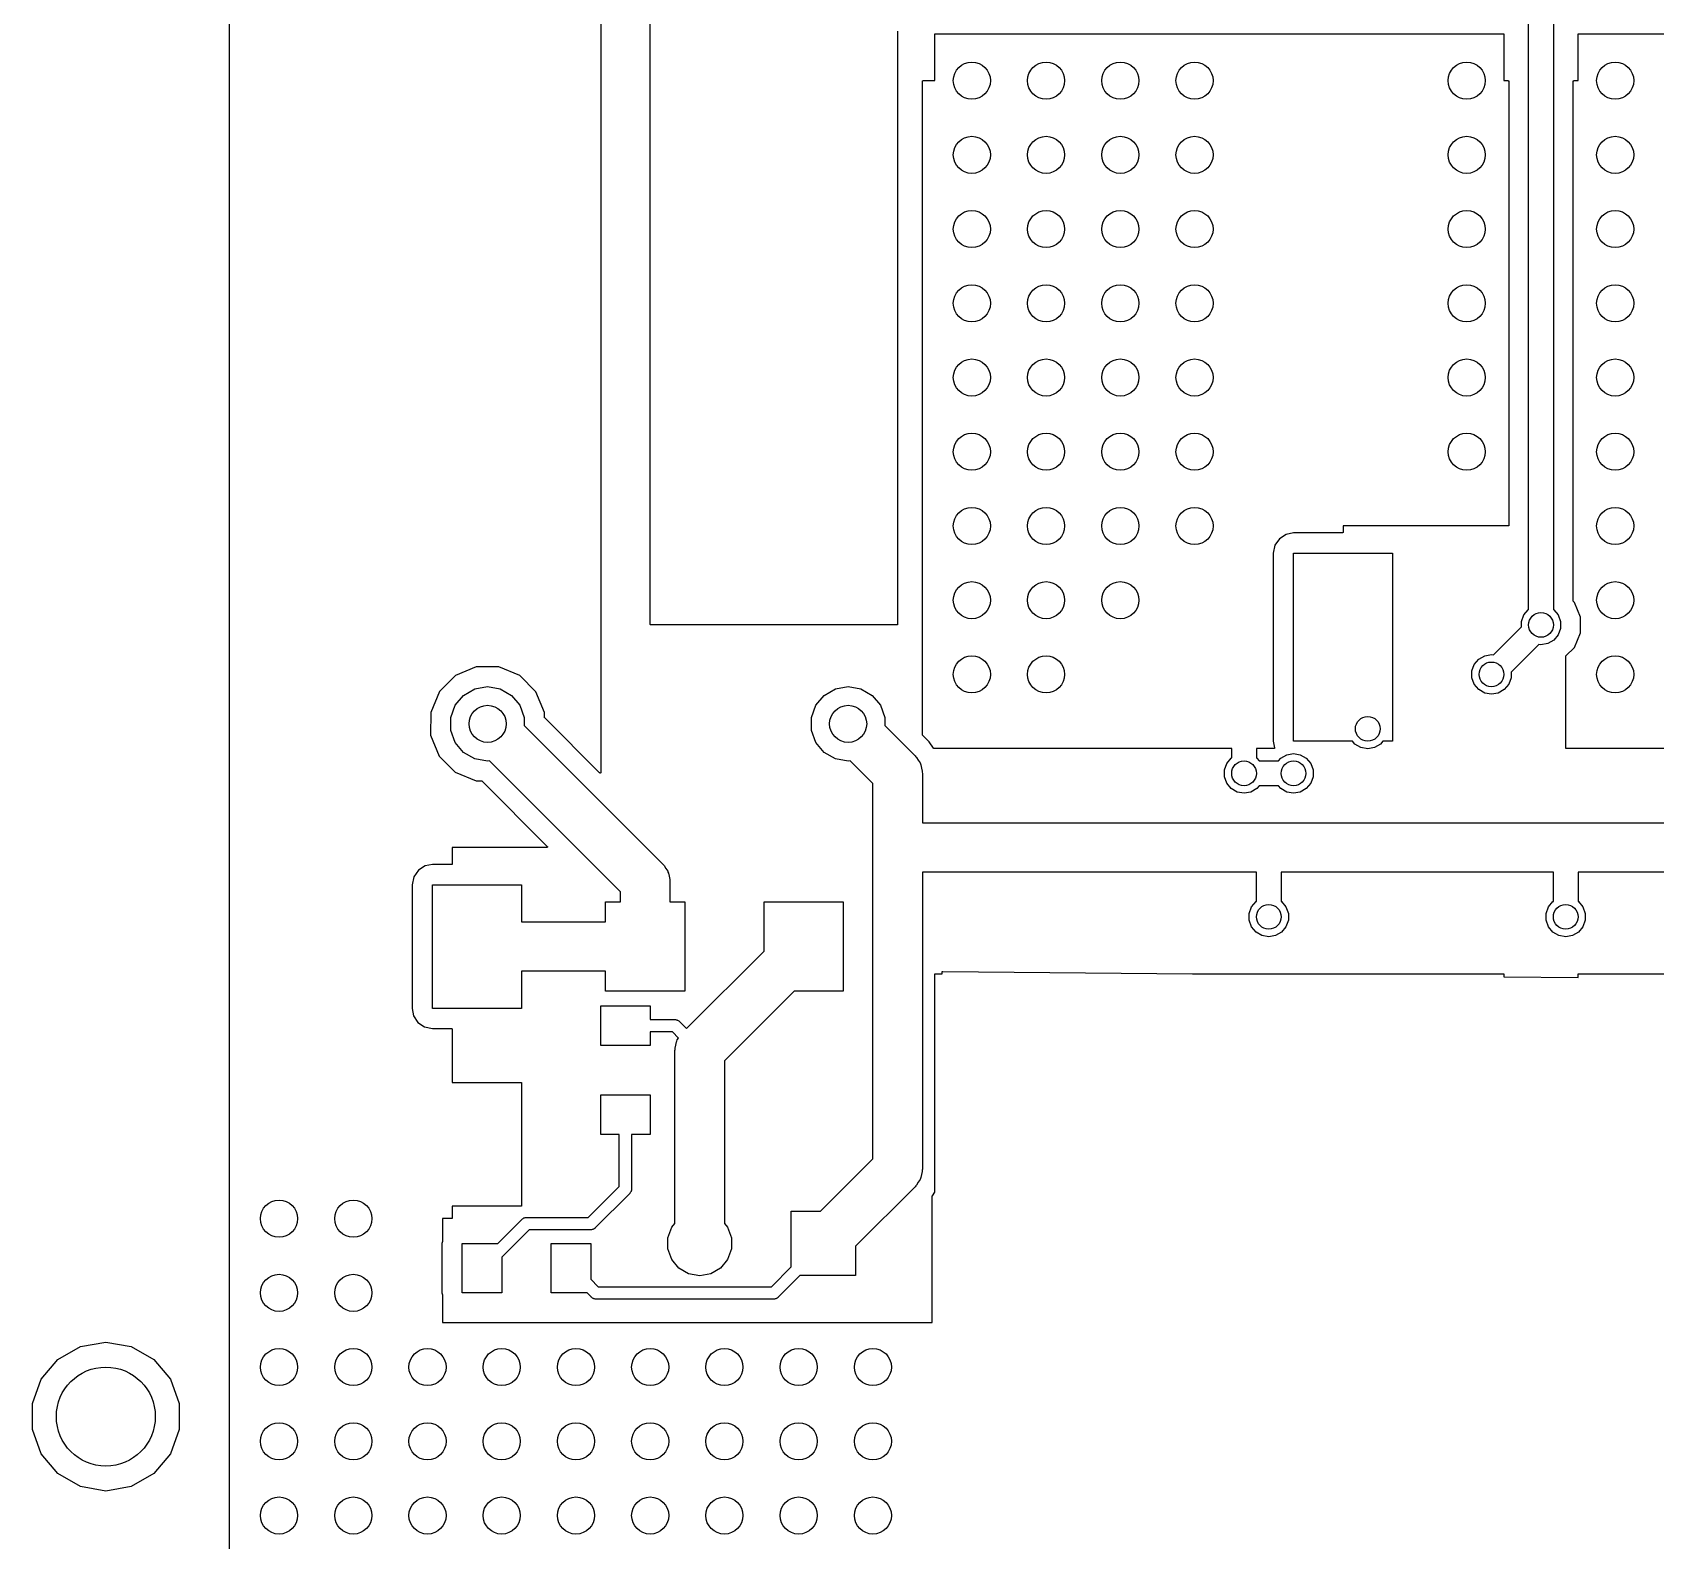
# Model space of a CAD drawing. Extents: x 0.3 to 75.7, y -92.7 to -2.
# Drawn here: x 0.52 to 33.32, y -57.51 to -27.03 of the extents above; entities that cross this region are included whole.
import ezdxf

# ---------------------------------------------------------------- set-up
doc = ezdxf.new("R2010")
doc.units = 0
doc.header["$MEASUREMENT"] = 0
doc.layers.add('BLACK', color=7, linetype='CONTINUOUS')

msp = doc.modelspace()

# ---------------------------------------------------------------- linework, layer by layer
at = {"layer": 'Black'}
for p, q in [((4.5, -57.987), (4.5, -21.5013)), ((12, -22.5013), (12, -41.9818)), ((13, -38.987), (13, -22.5054)), ((30.75, -38.6877), (30.75, -26.5)), ((31.25, -26.6036), (31.25, -38.6877)), ((18, -27.0013), (18, -38.987)), ((18.7494, -28), (18.7494, -27.0503)), ((18.7494, -27.0503), (30.2506, -27.0503)), ((30.2506, -27.0503), (30.2506, -28)), ((31.7494, -28), (31.7494, -27.0503)), ((31.7494, -27.0503), (43.2506, -27.0503)), ((18.5, -28.013), (18.5002, -28.0119)), ((18.5, -41.2218), (18.5, -28.013)), ((18.5002, -28.0107), (18.5006, -28.0097)), ((18.5002, -28.0119), (18.5002, -28.0107)), ((18.5006, -28.0097), (18.5008, -28.0086)), ((18.5008, -28.0086), (18.5014, -28.0076)), ((18.5014, -28.0076), (18.5017, -28.0065)), ((18.5017, -28.0065), (18.5025, -28.0056)), ((18.5025, -28.0056), (18.503, -28.0046)), ((18.503, -28.0046), (18.5039, -28.0039)), ((18.5039, -28.0039), (18.5046, -28.003)), ((18.5046, -28.003), (18.5056, -28.0025)), ((18.5056, -28.0025), (18.5065, -28.0017)), ((18.5065, -28.0017), (18.5076, -28.0014)), ((18.5076, -28.0014), (18.5086, -28.0008)), ((18.5086, -28.0008), (18.5097, -28.0006)), ((18.5097, -28.0006), (18.5107, -28.0002)), ((18.5107, -28.0002), (18.5119, -28.0002)), ((18.5119, -28.0002), (18.513, -28)), ((18.513, -28), (18.7494, -28)), ((30.2506, -28), (30.337, -28)), ((30.337, -28), (30.3381, -28.0002)), ((30.3381, -28.0002), (30.3393, -28.0002)), ((30.3393, -28.0002), (30.3403, -28.0006)), ((30.3403, -28.0006), (30.3414, -28.0008)), ((30.3414, -28.0008), (30.3424, -28.0014)), ((30.3424, -28.0014), (30.3435, -28.0017)), ((30.3435, -28.0017), (30.3444, -28.0025)), ((30.3444, -28.0025), (30.3454, -28.003)), ((30.3454, -28.003), (30.3461, -28.0039)), ((30.3461, -28.0039), (30.347, -28.0046)), ((30.347, -28.0046), (30.3475, -28.0056)), ((30.3475, -28.0056), (30.3483, -28.0065)), ((30.3483, -28.0065), (30.3486, -28.0076)), ((30.3486, -28.0076), (30.3492, -28.0086)), ((30.3492, -28.0086), (30.3494, -28.0097)), ((30.3494, -28.0097), (30.3498, -28.0107)), ((30.3498, -28.0107), (30.3498, -28.0119)), ((30.3498, -28.0119), (30.35, -28.013)), ((30.35, -28.013), (30.35, -36.987)), ((31.65, -28.013), (31.6502, -28.0119)), ((31.65, -38.5134), (31.65, -28.013)), ((31.6502, -28.0107), (31.6506, -28.0097)), ((31.6502, -28.0119), (31.6502, -28.0107)), ((31.6506, -28.0097), (31.6508, -28.0086)), ((31.6508, -28.0086), (31.6514, -28.0076)), ((31.6514, -28.0076), (31.6517, -28.0065)), ((31.6517, -28.0065), (31.6525, -28.0056)), ((31.6525, -28.0056), (31.653, -28.0046)), ((31.653, -28.0046), (31.6539, -28.0039)), ((31.6539, -28.0039), (31.6546, -28.003)), ((31.6546, -28.003), (31.6556, -28.0025)), ((31.6556, -28.0025), (31.6565, -28.0017)), ((31.6565, -28.0017), (31.6576, -28.0014)), ((31.6576, -28.0014), (31.6586, -28.0008)), ((31.6586, -28.0008), (31.6597, -28.0006)), ((31.6597, -28.0006), (31.6607, -28.0002)), ((31.6607, -28.0002), (31.6619, -28.0002)), ((31.6619, -28.0002), (31.663, -28)), ((31.663, -28), (31.7494, -28)), ((27.0002, -37.0002), (27, -37.0012)), ((27, -37.0012), (27, -37.1291)), ((27.0013, -37), (27.0002, -37.0002)), ((30.337, -37), (27.0013, -37)), ((30.3381, -36.9998), (30.337, -37)), ((30.3393, -36.9998), (30.3381, -36.9998)), ((30.3403, -36.9994), (30.3393, -36.9998)), ((30.3414, -36.9992), (30.3403, -36.9994)), ((30.3424, -36.9986), (30.3414, -36.9992)), ((30.3435, -36.9983), (30.3424, -36.9986)), ((30.3444, -36.9975), (30.3435, -36.9983)), ((30.3454, -36.997), (30.3444, -36.9975)), ((30.3461, -36.9961), (30.3454, -36.997)), ((30.347, -36.9954), (30.3461, -36.9961)), ((30.3475, -36.9944), (30.347, -36.9954)), ((30.3483, -36.9935), (30.3475, -36.9944)), ((30.3486, -36.9924), (30.3483, -36.9935)), ((30.3492, -36.9914), (30.3486, -36.9924)), ((30.3494, -36.9903), (30.3492, -36.9914)), ((30.3498, -36.9893), (30.3494, -36.9903)), ((30.35, -36.987), (30.3498, -36.9881)), ((30.3498, -36.9881), (30.3498, -36.9893)), ((25.7155, -37.2578), (25.6242, -37.3915)), ((25.8517, -37.1702), (25.7155, -37.2578)), ((26.0011, -37.1421), (25.8517, -37.1702)), ((26.987, -37.1421), (26.0011, -37.1421)), ((26.9881, -37.1419), (26.987, -37.1421)), ((26.9893, -37.1419), (26.9881, -37.1419)), ((26.9903, -37.1415), (26.9893, -37.1419)), ((26.9914, -37.1413), (26.9903, -37.1415)), ((26.9924, -37.1407), (26.9914, -37.1413)), ((26.9935, -37.1403), (26.9924, -37.1407)), ((26.9944, -37.1396), (26.9935, -37.1403)), ((26.9954, -37.139), (26.9944, -37.1396)), ((26.9961, -37.1382), (26.9954, -37.139)), ((26.997, -37.1374), (26.9961, -37.1382)), ((26.9975, -37.1365), (26.997, -37.1374)), ((26.9983, -37.1356), (26.9975, -37.1365)), ((26.9986, -37.1345), (26.9983, -37.1356)), ((26.9992, -37.1335), (26.9986, -37.1345)), ((26.9994, -37.1324), (26.9992, -37.1335)), ((26.9998, -37.1313), (26.9994, -37.1324)), ((27, -37.1291), (26.9998, -37.1302)), ((26.9998, -37.1302), (26.9998, -37.1313)), ((25.6242, -37.3915), (25.5918, -37.5515)), ((25.5918, -37.5515), (25.5918, -41.3488)), ((25.9999, -41.35), (25.9999, -37.5502)), ((25.9999, -37.5502), (27.9988, -37.5502)), ((27.9988, -37.5502), (27.9988, -41.35)), ((30.6523, -38.7992), (30.7419, -38.6924)), ((30.7419, -38.6924), (30.75, -38.6877)), ((31.25, -38.6877), (31.2581, -38.6924)), ((31.2581, -38.6924), (31.3477, -38.7992)), ((31.6501, -38.514), (31.65, -38.5134)), ((31.65, -38.5145), (31.6501, -38.514)), ((31.6505, -38.5162), (31.65, -38.5145)), ((31.6508, -38.5178), (31.6505, -38.5162)), ((31.6511, -38.5183), (31.6508, -38.5178)), ((31.6512, -38.5189), (31.6511, -38.5183)), ((31.6522, -38.5203), (31.6512, -38.5189)), ((31.653, -38.5218), (31.6522, -38.5203)), ((31.6535, -38.5221), (31.653, -38.5218)), ((31.6538, -38.5226), (31.6535, -38.5221)), ((31.6786, -38.5474), (31.6538, -38.5226)), ((31.8001, -38.8416), (31.6786, -38.5474)), ((13.0002, -38.9881), (13, -38.987)), ((13.0002, -38.9893), (13.0002, -38.9881)), ((13.0006, -38.9903), (13.0002, -38.9893)), ((13.0008, -38.9914), (13.0006, -38.9903)), ((13.0014, -38.9924), (13.0008, -38.9914)), ((13.0017, -38.9935), (13.0014, -38.9924)), ((13.0025, -38.9944), (13.0017, -38.9935)), ((13.003, -38.9954), (13.0025, -38.9944)), ((13.0039, -38.9961), (13.003, -38.9954)), ((13.0046, -38.997), (13.0039, -38.9961)), ((13.0056, -38.9975), (13.0046, -38.997)), ((13.0065, -38.9983), (13.0056, -38.9975)), ((13.0076, -38.9986), (13.0065, -38.9983)), ((13.0086, -38.9992), (13.0076, -38.9986)), ((13.0097, -38.9994), (13.0086, -38.9992)), ((13.0107, -38.9998), (13.0097, -38.9994)), ((13.0119, -38.9998), (13.0107, -38.9998)), ((13.013, -39), (13.0119, -38.9998)), ((17.987, -39), (13.013, -39)), ((17.9881, -38.9998), (17.987, -39)), ((17.9893, -38.9998), (17.9881, -38.9998)), ((17.9903, -38.9994), (17.9893, -38.9998)), ((17.9914, -38.9992), (17.9903, -38.9994)), ((17.9924, -38.9986), (17.9914, -38.9992)), ((17.9935, -38.9983), (17.9924, -38.9986)), ((17.9944, -38.9975), (17.9935, -38.9983)), ((17.9954, -38.997), (17.9944, -38.9975)), ((17.9961, -38.9961), (17.9954, -38.997)), ((17.997, -38.9954), (17.9961, -38.9961)), ((17.9975, -38.9944), (17.997, -38.9954)), ((17.9983, -38.9935), (17.9975, -38.9944)), ((17.9986, -38.9924), (17.9983, -38.9935)), ((17.9992, -38.9914), (17.9986, -38.9924)), ((17.9994, -38.9903), (17.9992, -38.9914)), ((17.9998, -38.9893), (17.9994, -38.9903)), ((18, -38.987), (17.9998, -38.9881)), ((17.9998, -38.9881), (17.9998, -38.9893)), ((30.6046, -38.9303), (30.6523, -38.7992)), ((30.6046, -39.0419), (30.6046, -38.9303)), ((31.3477, -38.7992), (31.3954, -38.9303)), ((31.3954, -38.9303), (31.3954, -39.0697)), ((31.7999, -39.1598), (31.8001, -38.8416)), ((30.0408, -39.6057), (30.6046, -39.0419)), ((31.2581, -39.3076), (31.1373, -39.3773)), ((31.3477, -39.2008), (31.2581, -39.3076)), ((31.3954, -39.0697), (31.3477, -39.2008)), ((31.6778, -39.4538), (31.7999, -39.1598)), ((29.7419, -39.6924), (29.8627, -39.6227)), ((29.8627, -39.6227), (30, -39.5985)), ((30, -39.5985), (30.0408, -39.6057)), ((30.9592, -39.3943), (30.3954, -39.9581)), ((31, -39.4015), (30.9592, -39.3943)), ((31.1373, -39.3773), (31, -39.4015)), ((31.5, -39.6355), (31.5005, -39.6339)), ((31.5001, -39.6361), (31.5, -39.6355)), ((31.5, -39.6366), (31.5001, -39.6361)), ((31.5, -41.487), (31.5, -39.6366)), ((31.5005, -39.6339), (31.5008, -39.6322)), ((31.5008, -39.6322), (31.5011, -39.6317)), ((31.5011, -39.6317), (31.5012, -39.6311)), ((31.5012, -39.6311), (31.5022, -39.6298)), ((31.5022, -39.6298), (31.503, -39.6283)), ((31.503, -39.6283), (31.5035, -39.6279)), ((31.5035, -39.6279), (31.5038, -39.6274)), ((31.5038, -39.6274), (31.6778, -39.4538)), ((9.48625, -39.8498), (9.06343, -40.0245)), ((9.94375, -39.8502), (9.48625, -39.8498)), ((10.3663, -40.0256), (9.94375, -39.8502)), ((29.6046, -39.9303), (29.6523, -39.7992)), ((29.6046, -40.0697), (29.6046, -39.9303)), ((29.6523, -39.7992), (29.7419, -39.6924)), ((30.3954, -39.9581), (30.3954, -40.0697)), ((9.06343, -40.0245), (8.73965, -40.3477)), ((9.23007, -40.4233), (9.4565, -40.2925)), ((9.4565, -40.2925), (9.714, -40.2471)), ((9.714, -40.2471), (9.97149, -40.2925)), ((9.97149, -40.2925), (10.1979, -40.4233)), ((10.6895, -40.3494), (10.3663, -40.0256)), ((16.5161, -40.4233), (16.7425, -40.2925)), ((16.7425, -40.2925), (17, -40.2471)), ((17, -40.2471), (17.2575, -40.2925)), ((17.2575, -40.2925), (17.4839, -40.4233)), ((29.6523, -40.2008), (29.6046, -40.0697)), ((29.7419, -40.3076), (29.6523, -40.2008)), ((29.8627, -40.3773), (29.7419, -40.3076)), ((30.2581, -40.3076), (30.1373, -40.3773)), ((30.3477, -40.2008), (30.2581, -40.3076)), ((30.3954, -40.0697), (30.3477, -40.2008)), ((8.73965, -40.3477), (8.5642, -40.7702)), ((8.97257, -40.8693), (9.062, -40.6236)), ((9.062, -40.6236), (9.23007, -40.4233)), ((10.1979, -40.4233), (10.366, -40.6236)), ((10.366, -40.6236), (10.4554, -40.8693)), ((10.8642, -40.7723), (10.6895, -40.3494)), ((16.2586, -40.8693), (16.348, -40.6236)), ((16.348, -40.6236), (16.5161, -40.4233)), ((17.4839, -40.4233), (17.652, -40.6236)), ((17.652, -40.6236), (17.7414, -40.8693)), ((30, -40.4015), (29.8627, -40.3773)), ((30.1373, -40.3773), (30, -40.4015)), ((8.5642, -40.7702), (8.5638, -41.2277)), ((8.97257, -41.1307), (8.97257, -40.8693)), ((10.4554, -40.8693), (10.4554, -41.0343)), ((10.8641, -40.8719), (10.8642, -40.7723)), ((10.8642, -40.8725), (10.8641, -40.8719)), ((10.8642, -40.8731), (10.8642, -40.8725)), ((10.8646, -40.8747), (10.8642, -40.8731)), ((10.8649, -40.8764), (10.8646, -40.8747)), ((10.8652, -40.8769), (10.8649, -40.8764)), ((10.8653, -40.8774), (10.8652, -40.8769)), ((10.8663, -40.8788), (10.8653, -40.8774)), ((10.8671, -40.8803), (10.8663, -40.8788)), ((10.8676, -40.8807), (10.8671, -40.8803)), ((10.8679, -40.8811), (10.8676, -40.8807)), ((11.9778, -41.991), (10.8679, -40.8811)), ((16.2586, -41.1307), (16.2586, -40.8693)), ((17.7414, -40.8693), (17.7414, -41.0343)), ((8.5638, -41.2277), (8.73851, -41.6506)), ((9.062, -41.3764), (8.97257, -41.1307)), ((10.4554, -41.0343), (13.2536, -43.8324)), ((16.348, -41.3764), (16.2586, -41.1307)), ((17.7414, -41.0343), (18.3536, -41.6464)), ((18.5001, -41.2224), (18.5, -41.2218)), ((18.5, -41.223), (18.5001, -41.2224)), ((18.5005, -41.2246), (18.5, -41.223)), ((18.5008, -41.2263), (18.5005, -41.2246)), ((18.5011, -41.2268), (18.5008, -41.2263)), ((18.5012, -41.2273), (18.5011, -41.2268)), ((18.5022, -41.2287), (18.5012, -41.2273)), ((18.503, -41.2302), (18.5022, -41.2287)), ((18.5035, -41.2305), (18.503, -41.2302)), ((18.5038, -41.231), (18.5035, -41.2305)), ((18.6355, -41.3627), (18.5038, -41.231)), ((8.73851, -41.6506), (9.06173, -41.9744)), ((9.23007, -41.5767), (9.062, -41.3764)), ((9.4565, -41.7075), (9.23007, -41.5767)), ((16.5161, -41.5767), (16.348, -41.3764)), ((16.7425, -41.7075), (16.5161, -41.5767)), ((18.3536, -41.6464), (18.3662, -41.6645)), ((18.7234, -41.4942), (18.6355, -41.3627)), ((18.7246, -41.4955), (18.7234, -41.4942)), ((18.7258, -41.497), (18.7246, -41.4955)), ((18.7262, -41.4972), (18.7258, -41.497)), ((18.7265, -41.4975), (18.7262, -41.4972)), ((18.7281, -41.4983), (18.7265, -41.4975)), ((18.7297, -41.4992), (18.7281, -41.4983)), ((18.7302, -41.4993), (18.7297, -41.4992)), ((18.7305, -41.4995), (18.7302, -41.4993)), ((18.7324, -41.4997), (18.7305, -41.4995)), ((18.7342, -41.5), (18.7324, -41.4997)), ((24.75, -41.5), (18.7342, -41.5)), ((24.75, -41.6877), (24.75, -41.5)), ((25.6046, -41.5), (25.25, -41.5)), ((25.25, -41.5), (25.25, -41.6877)), ((25.5918, -41.3488), (25.6173, -41.4846)), ((25.6047, -41.5), (25.6046, -41.5)), ((25.6046, -41.5), (25.6046, -41.5)), ((25.6069, -41.4996), (25.6047, -41.5)), ((25.609, -41.4992), (25.6069, -41.4996)), ((25.6091, -41.4992), (25.609, -41.4992)), ((25.611, -41.498), (25.6091, -41.4992)), ((25.6091, -41.4992), (25.6091, -41.4992)), ((25.6129, -41.497), (25.611, -41.498)), ((25.613, -41.4969), (25.6129, -41.497)), ((25.6144, -41.4952), (25.613, -41.4969)), ((25.613, -41.4969), (25.613, -41.4969)), ((25.6158, -41.4935), (25.6144, -41.4952)), ((25.6159, -41.4934), (25.6158, -41.4934)), ((25.6158, -41.4934), (25.6158, -41.4935)), ((25.6166, -41.4913), (25.6159, -41.4934)), ((25.6174, -41.4893), (25.6166, -41.4913)), ((25.6173, -41.4846), (25.6173, -41.4847)), ((25.6173, -41.4847), (25.6174, -41.4847)), ((25.6174, -41.4847), (25.6174, -41.4869)), ((25.6174, -41.4869), (25.6174, -41.4891)), ((25.6174, -41.4891), (25.6174, -41.4892)), ((25.6174, -41.4892), (25.6174, -41.4893)), ((25.7419, -41.6924), (25.8627, -41.6227)), ((25.8627, -41.6227), (26, -41.5985)), ((27.1936, -41.35), (25.9999, -41.35)), ((26, -41.5985), (26.1373, -41.6227)), ((26.1373, -41.6227), (26.2581, -41.6924)), ((27.2419, -41.4076), (27.1936, -41.35)), ((27.3627, -41.4773), (27.2419, -41.4076)), ((27.5, -41.5015), (27.3627, -41.4773)), ((27.6373, -41.4773), (27.5, -41.5015)), ((27.7581, -41.4076), (27.6373, -41.4773)), ((27.8064, -41.35), (27.7581, -41.4076)), ((27.9988, -41.35), (27.8064, -41.35)), ((31.5002, -41.4881), (31.5, -41.487)), ((31.5002, -41.4893), (31.5002, -41.4881)), ((31.5006, -41.4903), (31.5002, -41.4893)), ((31.5008, -41.4914), (31.5006, -41.4903)), ((31.5014, -41.4924), (31.5008, -41.4914)), ((31.5017, -41.4935), (31.5014, -41.4924)), ((31.5025, -41.4944), (31.5017, -41.4935)), ((31.503, -41.4954), (31.5025, -41.4944)), ((31.5039, -41.4961), (31.503, -41.4954)), ((31.5046, -41.497), (31.5039, -41.4961)), ((31.5056, -41.4975), (31.5046, -41.497)), ((31.5065, -41.4983), (31.5056, -41.4975)), ((31.5076, -41.4986), (31.5065, -41.4983)), ((31.5086, -41.4992), (31.5076, -41.4986)), ((31.5097, -41.4994), (31.5086, -41.4992)), ((31.5107, -41.4998), (31.5097, -41.4994)), ((31.5119, -41.4998), (31.5107, -41.4998)), ((31.513, -41.5), (31.5119, -41.4998)), ((37.75, -41.5), (31.513, -41.5)), ((9.06173, -41.9744), (9.48425, -42.1498)), ((9.714, -41.7529), (9.4565, -41.7075)), ((9.7529, -41.746), (9.714, -41.7529)), ((12.4, -44.3931), (9.7529, -41.746)), ((17, -41.7529), (16.7425, -41.7075)), ((17.0389, -41.746), (17, -41.7529)), ((17.5, -42.2071), (17.0389, -41.746)), ((18.3662, -41.6645), (18.383, -41.6786)), ((18.383, -41.6786), (18.4157, -41.7352)), ((18.4157, -41.7352), (18.4532, -41.7887)), ((18.4532, -41.7887), (18.4588, -41.8099)), ((18.4588, -41.8099), (18.4698, -41.829)), ((18.4698, -41.829), (18.4812, -41.8933)), ((18.4812, -41.8933), (18.4981, -41.9564)), ((18.4981, -41.9564), (18.4962, -41.9783)), ((18.4962, -41.9783), (18.5, -42)), ((24.6046, -41.9303), (24.6523, -41.7992)), ((24.6046, -42.0697), (24.6046, -41.9303)), ((24.6523, -41.7992), (24.7419, -41.6924)), ((24.7419, -41.6924), (24.75, -41.6877)), ((25.25, -41.6877), (25.2581, -41.6924)), ((25.2581, -41.6924), (25.3064, -41.75)), ((25.3064, -41.75), (25.6936, -41.75)), ((25.6936, -41.75), (25.7419, -41.6924)), ((26.2581, -41.6924), (26.3477, -41.7992)), ((26.3477, -41.7992), (26.3954, -41.9303)), ((26.3954, -41.9303), (26.3954, -42.0697)), ((9.48425, -42.1498), (9.58572, -42.1499)), ((9.58572, -42.1499), (9.58628, -42.15)), ((9.58628, -42.15), (9.58685, -42.1499)), ((9.58685, -42.1499), (9.5885, -42.1504)), ((9.5885, -42.1504), (9.59017, -42.1507)), ((9.59017, -42.1507), (9.59066, -42.151)), ((9.59066, -42.151), (9.59121, -42.1511)), ((9.59121, -42.1511), (9.5926, -42.1521)), ((9.5926, -42.1521), (9.59408, -42.1529)), ((9.59408, -42.1529), (9.59444, -42.1534)), ((9.59444, -42.1534), (9.5949, -42.1537)), ((9.5949, -42.1537), (10.919, -43.4778)), ((11.9792, -41.992), (11.9778, -41.991)), ((11.9805, -41.9931), (11.9792, -41.992)), ((11.981, -41.9933), (11.9805, -41.9931)), ((11.9815, -41.9936), (11.981, -41.9933)), ((11.9831, -41.994), (11.9815, -41.9936)), ((11.9847, -41.9946), (11.9831, -41.994)), ((11.9853, -41.9946), (11.9847, -41.9946)), ((11.9859, -41.9948), (11.9853, -41.9946)), ((11.9875, -41.9946), (11.9859, -41.9948)), ((11.9893, -41.9946), (11.9875, -41.9946)), ((11.9898, -41.9944), (11.9893, -41.9946)), ((11.9904, -41.9944), (11.9898, -41.9944)), ((11.9919, -41.9937), (11.9904, -41.9944)), ((11.9935, -41.9931), (11.9919, -41.9937)), ((11.9939, -41.9927), (11.9935, -41.9931)), ((11.9945, -41.9925), (11.9939, -41.9927)), ((11.9957, -41.9913), (11.9945, -41.9925)), ((11.997, -41.9902), (11.9957, -41.9913)), ((11.9972, -41.9897), (11.997, -41.9902)), ((11.9976, -41.9893), (11.9972, -41.9897)), ((11.9984, -41.9877), (11.9976, -41.9893)), ((11.9992, -41.9863), (11.9984, -41.9877)), ((11.9993, -41.9857), (11.9992, -41.9863)), ((11.9996, -41.9852), (11.9993, -41.9857)), ((11.9997, -41.9835), (11.9996, -41.9852)), ((12, -41.9818), (11.9997, -41.9835)), ((17.5, -43.5), (17.5, -42.2071)), ((18.5, -42), (18.5, -43)), ((24.6523, -42.2008), (24.6046, -42.0697)), ((24.7419, -42.3076), (24.6523, -42.2008)), ((24.8627, -42.3773), (24.7419, -42.3076)), ((25.2581, -42.3076), (25.1373, -42.3773)), ((25.3064, -42.25), (25.2581, -42.3076)), ((25.6936, -42.25), (25.3064, -42.25)), ((25.7419, -42.3076), (25.6936, -42.25)), ((25.8627, -42.3773), (25.7419, -42.3076)), ((26.2581, -42.3076), (26.1373, -42.3773)), ((26.3477, -42.2008), (26.2581, -42.3076)), ((26.3954, -42.0697), (26.3477, -42.2008)), ((25, -42.4015), (24.8627, -42.3773)), ((25.1373, -42.3773), (25, -42.4015)), ((26, -42.4015), (25.8627, -42.3773)), ((26.1373, -42.3773), (26, -42.4015)), ((18.5, -43), (25.5, -43)), ((25.5, -43), (31.5, -43)), ((31.5, -43), (38.5, -43)), ((9.00019, -43.5002), (9, -43.5012)), ((9, -43.5012), (9, -43.8302)), ((9.0013, -43.5), (9.00019, -43.5002)), ((10.9098, -43.5), (9.0013, -43.5)), ((10.9115, -43.4997), (10.9098, -43.5)), ((10.9132, -43.4996), (10.9115, -43.4997)), ((10.9137, -43.4993), (10.9132, -43.4996)), ((10.9143, -43.4992), (10.9137, -43.4993)), ((10.9157, -43.4984), (10.9143, -43.4992)), ((10.9173, -43.4976), (10.9157, -43.4984)), ((10.9177, -43.4972), (10.9173, -43.4976)), ((10.9182, -43.497), (10.9177, -43.4972)), ((10.9193, -43.4957), (10.9182, -43.497)), ((10.919, -43.4778), (10.92, -43.4792)), ((10.9205, -43.4945), (10.9193, -43.4957)), ((10.92, -43.4792), (10.9211, -43.4805)), ((10.9207, -43.4939), (10.9205, -43.4945)), ((10.9211, -43.4935), (10.9207, -43.4939)), ((10.9211, -43.4805), (10.9213, -43.481)), ((10.9217, -43.4919), (10.9211, -43.4935)), ((10.9213, -43.481), (10.9216, -43.4815)), ((10.9216, -43.4815), (10.922, -43.4831)), ((10.9224, -43.4904), (10.9217, -43.4919)), ((10.922, -43.4831), (10.9226, -43.4847)), ((10.9226, -43.4893), (10.9224, -43.4898)), ((10.9224, -43.4898), (10.9224, -43.4904)), ((10.9226, -43.4847), (10.9226, -43.4853)), ((10.9226, -43.4853), (10.9228, -43.4859)), ((10.9228, -43.4859), (10.9226, -43.4876)), ((10.9226, -43.4876), (10.9226, -43.4893)), ((17.5, -49.7929), (17.5, -43.5)), ((8.45142, -43.8714), (8.3152, -43.959)), ((8.60078, -43.8432), (8.45142, -43.8714)), ((8.987, -43.8432), (8.60078, -43.8432)), ((8.98812, -43.8431), (8.987, -43.8432)), ((8.98926, -43.8431), (8.98812, -43.8431)), ((8.99033, -43.8427), (8.98926, -43.8431)), ((8.99145, -43.8425), (8.99033, -43.8427)), ((8.99243, -43.8419), (8.99145, -43.8425)), ((8.9935, -43.8415), (8.99243, -43.8419)), ((8.99437, -43.8408), (8.9935, -43.8415)), ((8.99536, -43.8402), (8.99437, -43.8408)), ((8.99609, -43.8393), (8.99536, -43.8402)), ((8.99696, -43.8386), (8.99609, -43.8393)), ((8.99753, -43.8376), (8.99696, -43.8386)), ((8.99826, -43.8367), (8.99753, -43.8376)), ((8.99865, -43.8357), (8.99826, -43.8367)), ((8.99922, -43.8347), (8.99865, -43.8357)), ((8.99941, -43.8336), (8.99922, -43.8347)), ((8.9998, -43.8325), (8.99941, -43.8336)), ((9, -43.8302), (8.9998, -43.8314)), ((8.9998, -43.8314), (8.9998, -43.8325)), ((13.2536, -43.8324), (13.2662, -43.8505)), ((13.2662, -43.8505), (13.283, -43.8646)), ((13.283, -43.8646), (13.3157, -43.9212)), ((13.3157, -43.9212), (13.3532, -43.9747)), ((8.22387, -44.0927), (8.19148, -44.2526)), ((8.19148, -44.2526), (8.19148, -46.7495)), ((8.3152, -43.959), (8.22387, -44.0927)), ((8.59957, -46.7507), (8.59957, -44.2513)), ((8.59957, -44.2513), (10.4004, -44.2513)), ((10.4004, -44.2513), (10.4004, -45.001)), ((13.3532, -43.9747), (13.3588, -43.9959)), ((13.3588, -43.9959), (13.3698, -44.015)), ((13.3698, -44.015), (13.3812, -44.0793)), ((13.3812, -44.0793), (13.3981, -44.1424)), ((13.3981, -44.1424), (13.3962, -44.1643)), ((13.3962, -44.1643), (13.4, -44.186)), ((13.4, -44.186), (13.4, -44.6)), ((25.25, -44), (18.5, -44)), ((18.5, -44), (18.5, -50)), ((25.25, -44.5877), (25.25, -44)), ((31.25, -44), (25.75, -44)), ((25.75, -44), (25.75, -44.5877)), ((31.25, -44.5877), (31.25, -44)), ((38.25, -44), (31.75, -44)), ((31.75, -44), (31.75, -44.5877)), ((12.1, -45.001), (12.1, -44.6)), ((12.1, -44.6), (12.4, -44.6)), ((12.4, -44.6), (12.4, -44.3931)), ((13.4, -44.6), (13.7, -44.6)), ((13.7, -44.6), (13.7, -46.4)), ((15.3, -45.5929), (15.3, -44.6)), ((15.3, -44.6), (16.9, -44.6)), ((16.9, -44.6), (16.9, -46.4)), ((25.1523, -44.6992), (25.2419, -44.5924)), ((25.2419, -44.5924), (25.25, -44.5877)), ((25.75, -44.5877), (25.7581, -44.5924)), ((25.7581, -44.5924), (25.8477, -44.6992)), ((31.1523, -44.6992), (31.2419, -44.5924)), ((31.2419, -44.5924), (31.25, -44.5877)), ((31.75, -44.5877), (31.7581, -44.5924)), ((31.7581, -44.5924), (31.8477, -44.6992)), ((25.1046, -44.8303), (25.1523, -44.6992)), ((25.1046, -44.9697), (25.1046, -44.8303)), ((25.8477, -44.6992), (25.8954, -44.8303)), ((25.8954, -44.8303), (25.8954, -44.9697)), ((31.1046, -44.8303), (31.1523, -44.6992)), ((31.1046, -44.9697), (31.1046, -44.8303)), ((31.8477, -44.6992), (31.8954, -44.8303)), ((31.8954, -44.8303), (31.8954, -44.9697)), ((10.4004, -45.001), (12, -45.001)), ((12, -45.001), (12.1, -45.001)), ((25.1523, -45.1008), (25.1046, -44.9697)), ((25.2419, -45.2076), (25.1523, -45.1008)), ((25.3627, -45.2773), (25.2419, -45.2076)), ((25.7581, -45.2076), (25.6373, -45.2773)), ((25.8477, -45.1008), (25.7581, -45.2076)), ((25.8954, -44.9697), (25.8477, -45.1008)), ((31.1523, -45.1008), (31.1046, -44.9697)), ((31.2419, -45.2076), (31.1523, -45.1008)), ((31.3627, -45.2773), (31.2419, -45.2076)), ((31.7581, -45.2076), (31.6373, -45.2773)), ((31.8477, -45.1008), (31.7581, -45.2076)), ((31.8954, -44.9697), (31.8477, -45.1008)), ((25.5, -45.3015), (25.3627, -45.2773)), ((25.6373, -45.2773), (25.5, -45.3015)), ((31.5, -45.3015), (31.3627, -45.2773)), ((31.6373, -45.2773), (31.5, -45.3015)), ((13.7348, -47.1581), (15.3, -45.5929)), ((12, -46.001), (10.4004, -46.001)), ((10.4004, -46.001), (10.4004, -46.7507)), ((12.1, -46.001), (12, -46.001)), ((12.1, -46.4), (12.1, -46.001)), ((18.7494, -50.4668), (18.7494, -46.0503)), ((18.7494, -46.0503), (18.9, -46.0503)), ((18.9, -46.015), (18.9002, -46.0139)), ((18.9, -46.0503), (18.9, -46.015)), ((18.9002, -46.0127), (18.9006, -46.0116)), ((18.9002, -46.0139), (18.9002, -46.0127)), ((18.9006, -46.0116), (18.9008, -46.0106)), ((18.9008, -46.0106), (18.9014, -46.0095)), ((18.9014, -46.0095), (18.9018, -46.0084)), ((18.9018, -46.0084), (18.9025, -46.0076)), ((18.9025, -46.0076), (18.903, -46.0067)), ((18.903, -46.0067), (18.904, -46.0059)), ((18.904, -46.0059), (18.9047, -46.005)), ((18.9047, -46.005), (18.9057, -46.0045)), ((18.9057, -46.0045), (18.9065, -46.0038)), ((18.9065, -46.0038), (18.9076, -46.0034)), ((18.9076, -46.0034), (18.9087, -46.0028)), ((18.9087, -46.0028), (18.9097, -46.0026)), ((18.9097, -46.0026), (18.9107, -46.0022)), ((18.9107, -46.0022), (18.9119, -46.0022)), ((18.9119, -46.0022), (18.9131, -46.002)), ((18.9131, -46.002), (23.9604, -46.0503)), ((23.9604, -46.0503), (30.2506, -46.0503)), ((30.2506, -46.0503), (30.2506, -46.1104)), ((30.2506, -46.1104), (31.7494, -46.1248)), ((31.7494, -46.1248), (31.7494, -46.0503)), ((31.7494, -46.0503), (43.2506, -46.0503)), ((13.7, -46.4), (12.1, -46.4)), ((15.9071, -46.4), (14.5, -47.8071)), ((16.9, -46.4), (15.9071, -46.4)), ((8.19148, -46.7495), (8.21958, -46.8988)), ((8.21958, -46.8988), (8.30724, -47.0351)), ((10.4004, -46.7507), (8.59957, -46.7507)), ((12, -47.5), (12, -46.7)), ((12, -46.7), (13, -46.7)), ((13, -46.7), (13, -46.975)), ((8.30724, -47.0351), (8.4409, -47.1264)), ((8.4409, -47.1264), (8.60087, -47.1588)), ((8.60087, -47.1588), (8.987, -47.1588)), ((8.987, -47.1588), (8.98812, -47.159)), ((8.98812, -47.159), (8.98926, -47.159)), ((8.98926, -47.159), (8.99033, -47.1594)), ((8.99033, -47.1594), (8.99145, -47.1596)), ((8.99145, -47.1596), (8.99243, -47.1601)), ((8.99243, -47.1601), (8.9935, -47.1605)), ((8.9935, -47.1605), (8.99437, -47.1613)), ((8.99437, -47.1613), (8.99536, -47.1618)), ((8.99536, -47.1618), (8.99609, -47.1627)), ((8.99609, -47.1627), (8.99696, -47.1634)), ((8.99696, -47.1634), (8.99753, -47.1644)), ((8.99753, -47.1644), (8.99826, -47.1653)), ((8.99826, -47.1653), (8.99865, -47.1664)), ((8.99865, -47.1664), (8.99922, -47.1673)), ((8.99922, -47.1673), (8.99941, -47.1685)), ((8.99941, -47.1685), (8.9998, -47.1695)), ((8.9998, -47.1695), (8.9998, -47.1707)), ((8.9998, -47.1707), (9, -47.1718)), ((9, -47.1718), (9, -48.2493)), ((13, -46.975), (13.5, -46.975)), ((13.4482, -47.225), (13, -47.225)), ((13, -47.225), (13, -47.5)), ((13.5736, -47.3504), (13.4482, -47.225)), ((13.5, -46.975), (13.5054, -46.976)), ((13.5054, -46.976), (13.5109, -46.9755)), ((13.5109, -46.9755), (13.5267, -46.9797)), ((13.5267, -46.9797), (13.5428, -46.9825)), ((13.5428, -46.9825), (13.5475, -46.9853)), ((13.5475, -46.9853), (13.5528, -46.9867)), ((13.5528, -46.9867), (13.5662, -46.9961)), ((13.5662, -46.9961), (13.5803, -47.0042)), ((13.5803, -47.0042), (13.5839, -47.0085)), ((13.5839, -47.0085), (13.5884, -47.0116)), ((13.5884, -47.0116), (13.7348, -47.1581)), ((13, -47.5), (12, -47.5)), ((13.5019, -47.5564), (13.5188, -47.4933)), ((13.5038, -47.5783), (13.5019, -47.5564)), ((13.5188, -47.4933), (13.5302, -47.429)), ((13.5302, -47.429), (13.5412, -47.4099)), ((13.5412, -47.4099), (13.5468, -47.3887)), ((13.5468, -47.3887), (13.5736, -47.3504)), ((13.5, -47.6), (13.5038, -47.5783)), ((13.5, -51.0962), (13.5, -47.6)), ((14.5, -47.8071), (14.5, -51.0962)), ((9, -48.2493), (10.4004, -48.2493)), ((10.4004, -48.2493), (10.4004, -50.7487)), ((12, -49.3), (12, -48.5)), ((12, -48.5), (13, -48.5)), ((13, -48.5), (13, -49.3)), ((12.375, -49.3), (12, -49.3)), ((12.375, -50.3482), (12.375, -49.3)), ((13, -49.3), (12.625, -49.3)), ((12.625, -49.3), (12.625, -50.4)), ((16.4429, -50.85), (17.5, -49.7929)), ((18.4698, -50.171), (18.4588, -50.1901)), ((18.4812, -50.1067), (18.4698, -50.171)), ((18.4981, -50.0436), (18.4812, -50.1067)), ((18.5, -50), (18.4962, -50.0217)), ((18.4962, -50.0217), (18.4981, -50.0436)), ((11.7482, -50.975), (12.375, -50.3482)), ((12.5884, -50.4884), (11.8884, -51.1884)), ((12.5915, -50.4839), (12.5884, -50.4884)), ((12.5958, -50.4803), (12.5915, -50.4839)), ((12.6039, -50.4662), (12.5958, -50.4803)), ((12.6133, -50.4528), (12.6039, -50.4662)), ((12.6147, -50.4475), (12.6133, -50.4528)), ((12.6175, -50.4428), (12.6147, -50.4475)), ((12.6203, -50.4267), (12.6175, -50.4428)), ((12.6245, -50.4109), (12.6203, -50.4267)), ((12.625, -50.4), (12.624, -50.4054)), ((12.624, -50.4054), (12.6245, -50.4109)), ((18.3536, -50.3536), (17.15, -51.5571)), ((18.3662, -50.3355), (18.3536, -50.3536)), ((18.383, -50.3214), (18.3662, -50.3355)), ((18.4157, -50.2648), (18.383, -50.3214)), ((18.4532, -50.2113), (18.4157, -50.2648)), ((18.4588, -50.1901), (18.4532, -50.2113)), ((18.7022, -50.5375), (18.7494, -50.4668)), ((10.4004, -50.7487), (9, -50.7487)), ((9, -50.7487), (9, -50.987)), ((18.7, -50.5447), (18.7003, -50.5432)), ((18.7, -53.0988), (18.7, -50.5447)), ((18.7003, -50.5432), (18.7004, -50.5416)), ((18.7004, -50.5416), (18.7007, -50.541)), ((18.7007, -50.541), (18.7008, -50.5403)), ((18.7008, -50.5403), (18.7016, -50.5389)), ((18.7016, -50.5389), (18.7022, -50.5375)), ((8.80019, -51.0002), (8.8, -51.0012)), ((8.8, -51.0012), (8.8, -51.46)), ((8.8013, -51), (8.80019, -51.0002)), ((8.987, -51), (8.8013, -51)), ((8.98812, -50.9998), (8.987, -51)), ((8.98926, -50.9998), (8.98812, -50.9998)), ((8.99033, -50.9994), (8.98926, -50.9998)), ((8.99145, -50.9992), (8.99033, -50.9994)), ((8.99243, -50.9986), (8.99145, -50.9992)), ((8.9935, -50.9983), (8.99243, -50.9986)), ((8.99437, -50.9975), (8.9935, -50.9983)), ((8.99536, -50.997), (8.99437, -50.9975)), ((8.99609, -50.9961), (8.99536, -50.997)), ((8.99696, -50.9954), (8.99609, -50.9961)), ((8.99753, -50.9944), (8.99696, -50.9954)), ((8.99826, -50.9935), (8.99753, -50.9944)), ((8.99865, -50.9924), (8.99826, -50.9935)), ((8.99922, -50.9914), (8.99865, -50.9924)), ((8.99941, -50.9903), (8.99922, -50.9914)), ((8.9998, -50.9893), (8.99941, -50.9903)), ((9, -50.987), (8.9998, -50.9881)), ((8.9998, -50.9881), (8.9998, -50.9893)), ((9.92322, -51.5), (10.4116, -51.0116)), ((10.4116, -51.0116), (10.4161, -51.0085)), ((10.4161, -51.0085), (10.4197, -51.0042)), ((10.4197, -51.0042), (10.4338, -50.9961)), ((10.4338, -50.9961), (10.4472, -50.9867)), ((10.4472, -50.9867), (10.4525, -50.9853)), ((10.4525, -50.9853), (10.4572, -50.9825)), ((10.4572, -50.9825), (10.4733, -50.9797)), ((10.4733, -50.9797), (10.4891, -50.9755)), ((10.4891, -50.9755), (10.4946, -50.976)), ((10.4946, -50.976), (10.5, -50.975)), ((10.5, -50.975), (11.7482, -50.975)), ((13.4349, -51.1738), (13.5, -51.0962)), ((14.5, -51.0962), (14.5651, -51.1738)), ((15.85, -51.9732), (15.85, -50.85)), ((15.85, -50.85), (16.4429, -50.85)), ((8.79974, -51.4626), (8.79191, -51.5013)), ((8.79977, -51.4613), (8.79974, -51.4626)), ((8.8, -51.46), (8.79977, -51.4613)), ((10.5518, -51.225), (10, -51.7768)), ((11.8, -51.225), (10.5518, -51.225)), ((11.8054, -51.224), (11.8, -51.225)), ((11.8109, -51.2245), (11.8054, -51.224)), ((11.8267, -51.2203), (11.8109, -51.2245)), ((11.8428, -51.2175), (11.8267, -51.2203)), ((11.8475, -51.2147), (11.8428, -51.2175)), ((11.8528, -51.2133), (11.8475, -51.2147)), ((11.8662, -51.2039), (11.8528, -51.2133)), ((11.8803, -51.1958), (11.8662, -51.2039)), ((11.8839, -51.1915), (11.8803, -51.1958)), ((11.8884, -51.1884), (11.8839, -51.1915)), ((13.3574, -51.3867), (13.4349, -51.1738)), ((13.3574, -51.6133), (13.3574, -51.3867)), ((14.5651, -51.1738), (14.6426, -51.3867)), ((14.6426, -51.3867), (14.6426, -51.6133)), ((8.79191, -51.5013), (8.79191, -52.4988)), ((9.2, -52.5), (9.2, -51.5)), ((9.2, -51.5), (9.92322, -51.5)), ((10, -51.7768), (10, -52.5)), ((11, -52.5), (11, -51.5)), ((11, -51.5), (11.8, -51.5)), ((11.8, -51.5), (11.8, -52.2232)), ((13.4349, -51.8262), (13.3574, -51.6133)), ((14.6426, -51.6133), (14.5651, -51.8262)), ((17.15, -51.5571), (17.15, -52.15)), ((13.5806, -51.9998), (13.4349, -51.8262)), ((13.7768, -52.1131), (13.5806, -51.9998)), ((14, -52.1525), (13.7768, -52.1131)), ((14.2232, -52.1131), (14, -52.1525)), ((14.4194, -51.9998), (14.2232, -52.1131)), ((14.5651, -51.8262), (14.4194, -51.9998)), ((15.4482, -52.375), (15.85, -51.9732)), ((11.8, -52.2232), (11.9518, -52.375)), ((11.9518, -52.375), (15.4482, -52.375)), ((16.0268, -52.15), (15.5884, -52.5884)), ((17.15, -52.15), (16.0268, -52.15)), ((8.79191, -52.4988), (8.79978, -52.5406)), ((8.79978, -52.5406), (8.79979, -52.5418)), ((8.79979, -52.5418), (8.8, -52.543)), ((8.8, -52.543), (8.8, -53.0987)), ((10, -52.5), (9.2, -52.5)), ((11.7232, -52.5), (11, -52.5)), ((11.8116, -52.5884), (11.7232, -52.5)), ((11.8161, -52.5915), (11.8116, -52.5884)), ((11.8197, -52.5958), (11.8161, -52.5915)), ((11.8338, -52.6039), (11.8197, -52.5958)), ((11.8472, -52.6133), (11.8338, -52.6039)), ((11.8525, -52.6147), (11.8472, -52.6133)), ((11.8572, -52.6175), (11.8525, -52.6147)), ((11.8733, -52.6203), (11.8572, -52.6175)), ((11.8891, -52.6245), (11.8733, -52.6203)), ((11.8946, -52.624), (11.8891, -52.6245)), ((11.9, -52.625), (11.8946, -52.624)), ((15.5, -52.625), (11.9, -52.625)), ((15.5054, -52.624), (15.5, -52.625)), ((15.5109, -52.6245), (15.5054, -52.624)), ((15.5267, -52.6203), (15.5109, -52.6245)), ((15.5428, -52.6175), (15.5267, -52.6203)), ((15.5475, -52.6147), (15.5428, -52.6175)), ((15.5528, -52.6133), (15.5475, -52.6147)), ((15.5662, -52.6039), (15.5528, -52.6133)), ((15.5803, -52.5958), (15.5662, -52.6039)), ((15.5839, -52.5915), (15.5803, -52.5958)), ((15.5884, -52.5884), (15.5839, -52.5915)), ((8.8, -53.0987), (8.80023, -53.0998)), ((8.80023, -53.0998), (8.80121, -53.1)), ((8.80121, -53.1), (18.6987, -53.1)), ((18.6987, -53.1), (18.6998, -53.0998)), ((18.6998, -53.0998), (18.7, -53.0988)), ((1.03214, -53.8465), (1.48501, -53.5851)), ((1.48501, -53.5851), (2, -53.4943)), ((2, -53.4943), (2.51499, -53.5851)), ((2.51499, -53.5851), (2.96786, -53.8465)), ((0.696, -54.2471), (1.03214, -53.8465)), ((2.96786, -53.8465), (3.304, -54.2471)), ((0.51714, -54.7385), (0.696, -54.2471)), ((3.304, -54.2471), (3.48285, -54.7385)), ((0.51714, -55.2615), (0.51714, -54.7385)), ((3.48285, -54.7385), (3.48285, -55.2615)), ((0.696, -55.7529), (0.51714, -55.2615)), ((3.48285, -55.2615), (3.304, -55.7529)), ((1.03214, -56.1535), (0.696, -55.7529)), ((3.304, -55.7529), (2.96786, -56.1535)), ((1.48501, -56.4149), (1.03214, -56.1535)), ((2.96786, -56.1535), (2.51499, -56.4149)), ((2, -56.5057), (1.48501, -56.4149)), ((2.51499, -56.4149), (2, -56.5057))]:
    msp.add_line(p, q, dxfattribs=at)
for centre, radius in [((19.5, -28), 0.375), ((21, -28), 0.375), ((22.5, -28), 0.375), ((24, -28), 0.375), ((29.5, -28), 0.375), ((32.5, -28), 0.375), ((19.5, -29.5), 0.375), ((21, -29.5), 0.375), ((22.5, -29.5), 0.375), ((24, -29.5), 0.375), ((29.5, -29.5), 0.375), ((32.5, -29.5), 0.375), ((19.5, -31), 0.375), ((21, -31), 0.375), ((22.5, -31), 0.375), ((24, -31), 0.375), ((29.5, -31), 0.375), ((32.5, -31), 0.375), ((19.5, -32.5), 0.375), ((21, -32.5), 0.375), ((22.5, -32.5), 0.375), ((24, -32.5), 0.375), ((29.5, -32.5), 0.375), ((32.5, -32.5), 0.375), ((19.5, -34), 0.375), ((21, -34), 0.375), ((22.5, -34), 0.375), ((24, -34), 0.375), ((29.5, -34), 0.375), ((32.5, -34), 0.375), ((19.5, -35.5), 0.375), ((21, -35.5), 0.375), ((22.5, -35.5), 0.375), ((24, -35.5), 0.375), ((29.5, -35.5), 0.375), ((32.5, -35.5), 0.375), ((19.5, -37), 0.375), ((21, -37), 0.375), ((22.5, -37), 0.375), ((24, -37), 0.375), ((32.5, -37), 0.375), ((19.5, -38.5), 0.375), ((21, -38.5), 0.375), ((22.5, -38.5), 0.375), ((32.5, -38.5), 0.375), ((31, -39), 0.25), ((19.5, -40), 0.375), ((21, -40), 0.375), ((32.5, -40), 0.375), ((30, -40), 0.25), ((9.714, -41), 0.375), ((17, -41), 0.375), ((27.5, -41.1), 0.25), ((25, -42), 0.25), ((26, -42), 0.25), ((25.5, -44.9), 0.25), ((31.5, -44.9), 0.25), ((5.5, -51), 0.375), ((7, -51), 0.375), ((5.5, -52.5), 0.375), ((7, -52.5), 0.375), ((5.5, -54), 0.375), ((7, -54), 0.375), ((8.5, -54), 0.375), ((10, -54), 0.375), ((11.5, -54), 0.375), ((13, -54), 0.375), ((14.5, -54), 0.375), ((16, -54), 0.375), ((17.5, -54), 0.375), ((2, -55), 1), ((5.5, -55.5), 0.375), ((7, -55.5), 0.375), ((8.5, -55.5), 0.375), ((10, -55.5), 0.375), ((11.5, -55.5), 0.375), ((13, -55.5), 0.375), ((14.5, -55.5), 0.375), ((16, -55.5), 0.375), ((17.5, -55.5), 0.375), ((5.5, -57), 0.375), ((7, -57), 0.375), ((8.5, -57), 0.375), ((10, -57), 0.375), ((11.5, -57), 0.375), ((13, -57), 0.375), ((14.5, -57), 0.375), ((16, -57), 0.375), ((17.5, -57), 0.375)]:
    msp.add_circle(centre, radius, dxfattribs=at)

doc.saveas('drawing.dxf')
